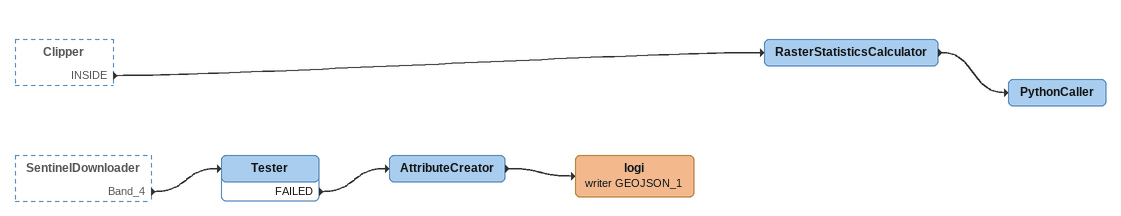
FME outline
Clipper [outside]
    INSIDE -> RasterStatisticsCalculator
SentinelDownloader [outside]
    Band_4 -> Tester
RasterStatisticsCalculator
    -> PythonCaller
PythonCaller
Tester
    FAILED -> AttributeCreator
AttributeCreator
    -> logi (writer GEOJSON_1)
logi (writer GEOJSON_1)
